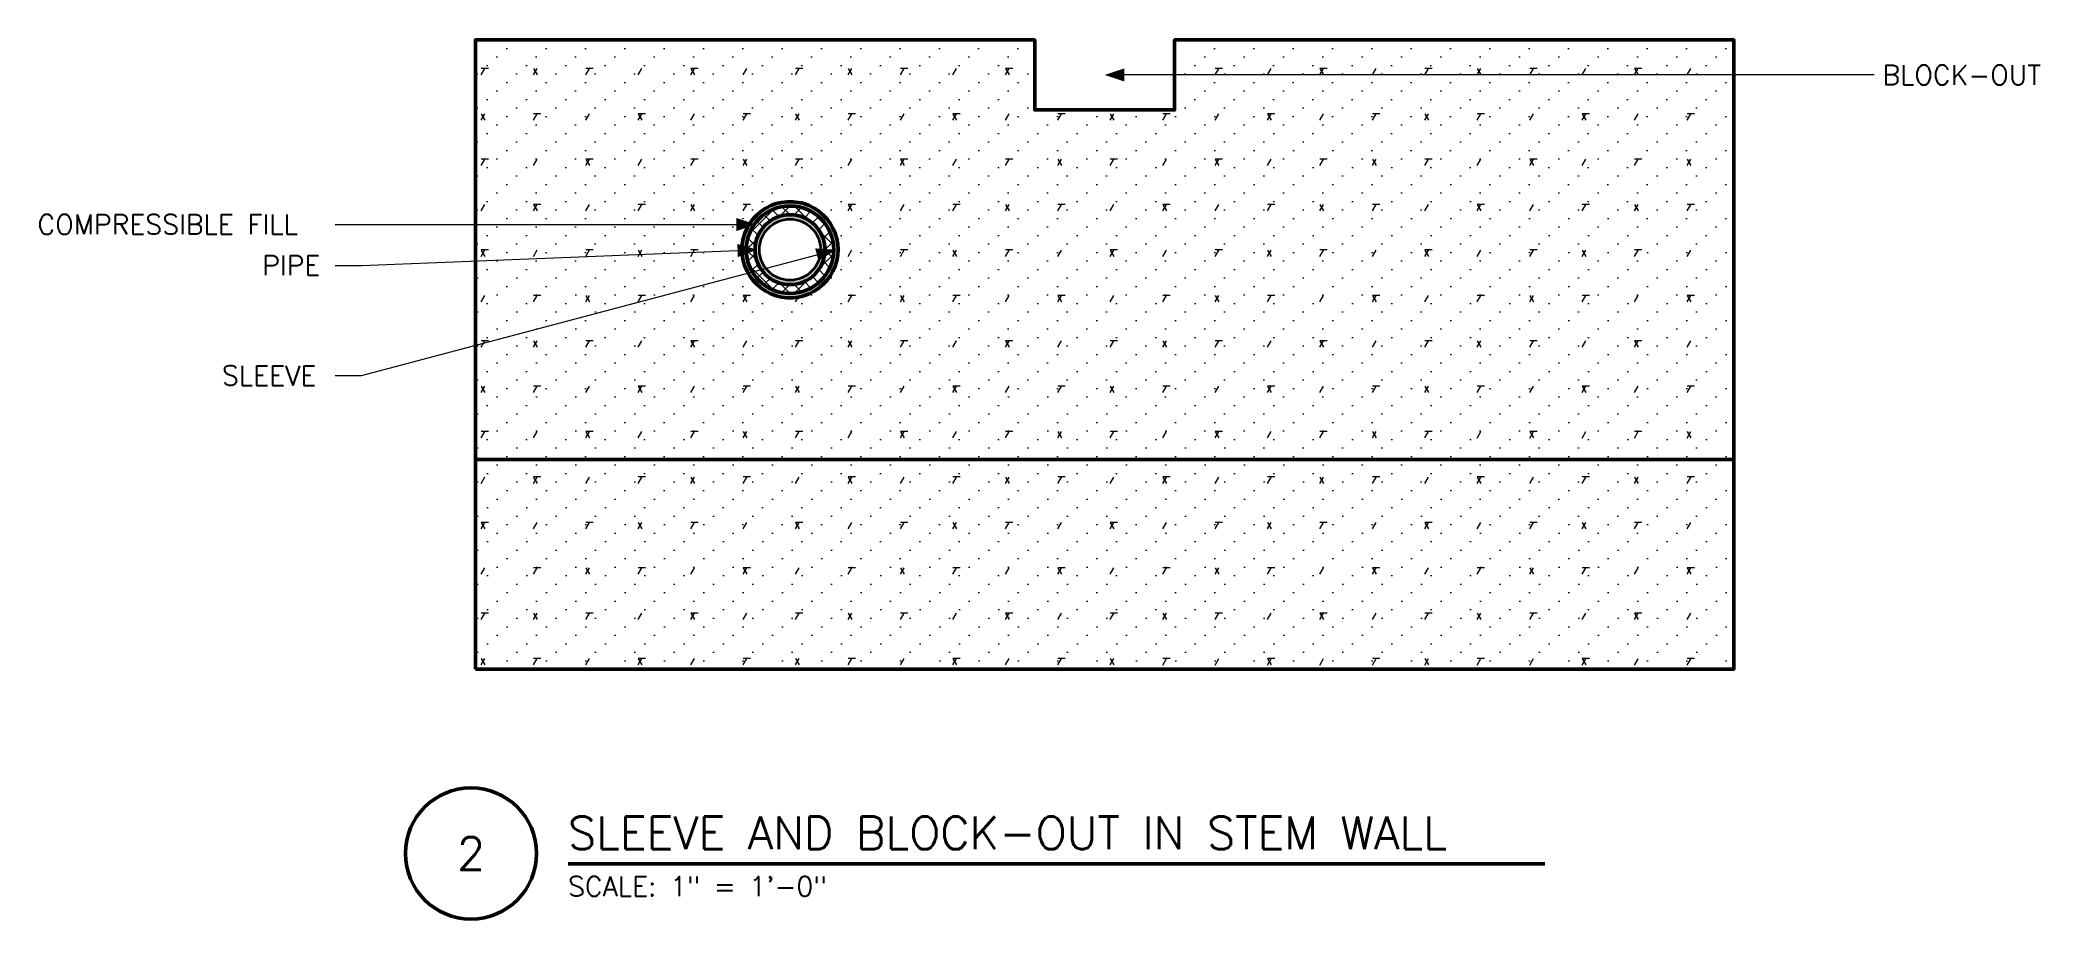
# Model space of a CAD drawing. Header units: inches. Extents: x 75 to 190, y -14 to 36.
import ezdxf
from ezdxf.enums import TextEntityAlignment as Align

# ---------------------------------------------------------------- set-up
doc = ezdxf.new("R2010")
doc.units = ezdxf.units.IN
doc.header["$MEASUREMENT"] = 0
for name, color, linetype, lineweight in [('S-ANNO-NOTE', 7, 'CONTINUOUS', 18), ('S-ANNO-TTLB', 7, 'CONTINUOUS', 50), ('S-DETL-CUT', 7, 'CONTINUOUS', 50), ('S-DETL-PATT', 7, 'CONTINUOUS', 9), ('S-DETL-STL', 7, 'CONTINUOUS', 35)]:
    doc.layers.add(name, color=color, linetype=linetype, lineweight=lineweight)
doc.styles.add('KERF', font='romans.shx')
pattern_1 = [(0, (0, 0), (1.1244, 0.9732), [0, -2.25]), (0, (0.564, 0.48), (1.1244, 0.9732), [0, -2.25]), (60, (1.32, 0.24), (3, 2.598), [0.42, -5.58]), (180, (1.74, 0.6), (3, 2.598), [0.42, -5.58]), (300, (1.32, 0.6), (3, 2.598), [0.42, -5.58])]

msp = doc.modelspace()

# ---------------------------------------------------------------- hatches: boundary and pattern name
at = {"layer": 'S-ANNO-NOTE', "lineweight": 50}
for points in [[(136, 34), (137.125, 33.625), (137.125, 34.375)], [(116.0625, 25.442433), (114.9375, 25.817433), (114.9375, 25.067433)], [(116.125, 24), (114.985995, 24.330028), (115.01578, 23.580619)], [(120.625, 24), (119.44146, 24.074042), (119.633742, 23.34911)]]:
    msp.add_hatch(color=256, dxfattribs=at).paths.add_polyline_path(points)
at = {"layer": 'S-DETL-PATT', "lineweight": 9}
h = msp.add_hatch(dxfattribs=at)
h.set_pattern_fill('KERF-CONC', color=256, style=0)
h.set_pattern_definition(pattern_1)
h.paths.add_polyline_path([(100, 12), (172, 12), (172, 36), (140, 36), (140, 32), (132, 32), (132, 36), (100, 36)])
h.paths.add_polyline_path([(120.731405, 24.319256), (120.75, 24), (120.731405, 23.680744), (120.675873, 23.365806), (120.584155, 23.059445), (120.45749, 22.765802), (120.297591, 22.48885), (120.106622, 22.232334), (119.887165, 21.999722), (119.642186, 21.794161), (119.375, 21.61843), (119.089219, 21.474906), (118.788709, 21.365529), (118.477532, 21.291779), (118.159898, 21.254653), (117.840102, 21.254653), (117.522468, 21.291779), (117.211291, 21.365529), (116.910781, 21.474906), (116.625, 21.61843), (116.357814, 21.794161), (116.112835, 21.999722), (115.893378, 22.232334), (115.702409, 22.48885), (115.54251, 22.765802), (115.415845, 23.059445), (115.324127, 23.365806), (115.268595, 23.680744), (115.25, 24), (115.268595, 24.319256), (115.324127, 24.634194), (115.415845, 24.940555), (115.54251, 25.234198), (115.702409, 25.51115), (115.893378, 25.767666), (116.112835, 26.000278), (116.357814, 26.205839), (116.625, 26.38157), (116.910781, 26.525094), (117.211291, 26.634471), (117.522468, 26.708221), (117.840102, 26.745347), (118.159898, 26.745347), (118.477532, 26.708221), (118.788709, 26.634471), (119.089219, 26.525094), (119.375, 26.38157), (119.642186, 26.205839), (119.887165, 26.000278), (120.106622, 25.767666), (120.297591, 25.51115), (120.45749, 25.234198), (120.584155, 24.940555), (120.675873, 24.634194)], flags=0)
h = msp.add_hatch(dxfattribs=at)
h.set_pattern_fill('KERF-FILLER', color=256, style=0)
h.set_pattern_definition([(45, (0, 0), (0, 0.75), []), (135, (0, 0), (0, 0.75), [])])
h.paths.add_polyline_path([(120.5, 24, 1), (115.5, 24, 1)])
h.paths.add_polyline_path([(116, 24, -1), (120, 24, -1)], flags=0)
h = msp.add_hatch(dxfattribs=at)
h.set_pattern_fill('KERF-CONC', color=256, style=0)
h.set_pattern_definition(pattern_1)
h.paths.add_polyline_path([(100, 0), (172, 0), (172, 12), (100, 12)])
at = {"layer": 'S-DETL-STL', "lineweight": 50}
h = msp.add_hatch(color=256, dxfattribs=at)
h.paths.add_polyline_path([(120.75, 24, 1), (115.25, 24, 1)])
h.paths.add_polyline_path([(115.5, 24, -1), (120.5, 24, -1)], flags=0)
h = msp.add_hatch(color=256, dxfattribs=at)
h.paths.add_polyline_path([(120, 24, 1), (116, 24, 1)])
h.paths.add_polyline_path([(116.25, 24, -1), (119.75, 24, -1)], flags=0)

# ---------------------------------------------------------------- linework, layer by layer
at = {"layer": 'S-ANNO-NOTE', "lineweight": 18}
for points in [[(180.02, 34), (178.52, 34), (137.125, 34)], [(91.98, 25.442433), (93.48, 25.442433), (114.9375, 25.442433)], [(91.98, 23.1), (93.48, 23.1), (115.000887, 23.955323)], [(91.98, 16.8), (93.48, 16.8), (119.537601, 23.711576)]]:
    msp.add_lwpolyline(points, dxfattribs=at)
at = {"layer": 'S-ANNO-TTLB', "lineweight": 50}
msp.add_lwpolyline([(96, -10.55, 1), (103.5, -10.55, 1)], format="xyb", close=True, dxfattribs=at)
msp.add_lwpolyline([(105.3, -11.15), (161.192857, -11.15)], dxfattribs=at)
at = {"layer": 'S-DETL-CUT', "lineweight": 50}
msp.add_lwpolyline([(172, 12), (172, 36), (140, 36), (140, 32), (132, 32), (132, 36), (100, 36), (100, 12)], dxfattribs=at)
for points in [[(120.731405, 24.319256), (120.75, 24), (120.731405, 23.680744), (120.675873, 23.365806), (120.584155, 23.059445), (120.45749, 22.765802), (120.297591, 22.48885), (120.106622, 22.232334), (119.887165, 21.999722), (119.642186, 21.794161), (119.375, 21.61843), (119.089219, 21.474906), (118.788709, 21.365529), (118.477532, 21.291779), (118.159898, 21.254653), (117.840102, 21.254653), (117.522468, 21.291779), (117.211291, 21.365529), (116.910781, 21.474906), (116.625, 21.61843), (116.357814, 21.794161), (116.112835, 21.999722), (115.893378, 22.232334), (115.702409, 22.48885), (115.54251, 22.765802), (115.415845, 23.059445), (115.324127, 23.365806), (115.268595, 23.680744), (115.25, 24), (115.268595, 24.319256), (115.324127, 24.634194), (115.415845, 24.940555), (115.54251, 25.234198), (115.702409, 25.51115), (115.893378, 25.767666), (116.112835, 26.000278), (116.357814, 26.205839), (116.625, 26.38157), (116.910781, 26.525094), (117.211291, 26.634471), (117.522468, 26.708221), (117.840102, 26.745347), (118.159898, 26.745347), (118.477532, 26.708221), (118.788709, 26.634471), (119.089219, 26.525094), (119.375, 26.38157), (119.642186, 26.205839), (119.887165, 26.000278), (120.106622, 25.767666), (120.297591, 25.51115), (120.45749, 25.234198), (120.584155, 24.940555), (120.675873, 24.634194)], [(100, 0), (172, 0), (172, 12), (100, 12)]]:
    msp.add_lwpolyline(points, close=True, dxfattribs=at)
for points in [[(120.5, 24, 1), (115.5, 24, 1)], [(116, 24, -1), (120, 24, -1)]]:
    msp.add_lwpolyline(points, format="xyb", close=True, dxfattribs=at)
at = {"layer": 'S-DETL-STL', "lineweight": 35}
for points in [[(120.75, 24, 1), (115.25, 24, 1)], [(115.5, 24, -1), (120.5, 24, -1)], [(120, 24, 1), (116, 24, 1)], [(116.25, 24, -1), (119.75, 24, -1)]]:
    msp.add_lwpolyline(points, format="xyb", close=True, dxfattribs=at)

# ---------------------------------------------------------------- texts
at = {"layer": 'S-ANNO-NOTE', "lineweight": 18, "style": 'KERF'}
for s, p in [('BLOCK-OUT', (180.5, 33.4375)), ('COMPRESSIBLE FILL', (74.946429, 24.879933)), ('PIPE', (87.803571, 22.5375)), ('SLEEVE', (85.5, 16.2375))]:
    msp.add_text(s, height=1.125, dxfattribs=at).set_placement(p)
at = {"layer": 'S-ANNO-TTLB', "lineweight": 50, "style": 'KERF'}
msp.add_text('SLEEVE AND BLOCK-OUT IN STEM WALL', height=1.875, dxfattribs=at).set_placement((105.3, -10.31))
msp.add_text('2', height=1.875, dxfattribs=at).set_placement((99.75, -10.55), align=Align.MIDDLE_CENTER)
at = {"layer": 'S-ANNO-TTLB', "lineweight": 18, "style": 'KERF'}
msp.add_text('SCALE: 1" = 1\'-0"', height=1.125, dxfattribs=at).set_placement((105.3, -12.995))

doc.saveas('drawing.dxf')
